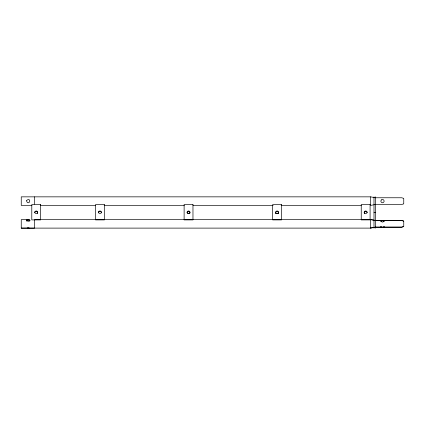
<?xml version="1.0" encoding="UTF-8"?>
<svg xmlns="http://www.w3.org/2000/svg" width="425" height="425" viewBox="0 0 425 425"><rect width="100%" height="100%" fill="white"/><g stroke="black" fill="none" stroke-linecap="round" stroke-linejoin="round"><path stroke-width="0.64" d="M29.692 221.186L29.915 220.623L29.091 220.155L26.802 220.352L26.802 221.186M34.712 212.766L35.153 211.836L36.215 211.453L37.283 211.847L37.724 212.766L37.283 213.69M98.478 212.766L98.919 211.836L99.981 211.453L101.044 211.847L101.485 212.766M187.037 212.766L187.478 211.847L188.546 211.453L189.608 211.847L190.049 212.766L189.608 213.69M275.602 212.755L276.043 213.679L275.602 212.766L276.043 211.836L277.105 211.453L278.173 211.847L278.614 212.766L278.173 213.69M278.173 213.159L278.614 212.224L278.173 211.305L277.105 210.933L276.043 211.315L275.602 212.234L276.043 213.159L277.105 213.536L278.173 213.159L277.105 213.531M380.811 220.952L381.544 220.532L401.726 220.532L403.75 221.165M384.179 226.78L383.446 227.205L375.408 227.205L370.627 228.108L21.25 228.108M380.811 221.255C381.666 220.628 383.323 220.628 384.179 221.255M384.179 226.69L383.446 227.104L375.408 227.104L370.627 228.012M188.546 213.536L189.608 213.148L190.049 212.224L189.608 211.305L188.546 210.933L187.478 211.315L187.037 212.234L187.478 213.159L188.546 213.536L187.478 213.148M26.802 219.938L28.13 219.672L29.692 219.938M403.75 203.851L401.726 204.494L375.408 204.494L370.627 205.408L370.627 196.849L21.25 196.849L21.25 205.408L32.002 205.408M403.75 226.472L401.726 227.104L383.446 227.104M403.75 226.567L401.726 227.205L383.446 227.205M381.544 220.426L380.811 220.835L381.305 221.632L382.495 222.121L383.685 221.632L384.179 220.835L383.446 220.426L375.408 220.426L370.627 219.518L370.627 228.108M28.13 219.672L21.25 219.629L21.25 228.151L29.081 228.087M28.363 228.108L29.081 228.044M40.502 205.408L95.524 205.408M104.141 205.408L184.349 205.408M192.971 205.408L273.179 205.408M281.138 205.408L361.346 205.408M373.995 212.303L375.408 212.303M383.446 220.426L401.726 220.426L403.75 221.058M381.544 220.532L375.408 220.532L370.627 219.624L34.537 219.629L34.537 228.151L28.363 228.151M27.413 228.044L28.13 228.108M27.413 228.087L28.13 228.151M381.544 227.104L380.811 226.69M383.446 220.532L384.179 220.952M381.544 227.205L380.811 226.78M370.627 196.849L375.408 197.763L401.726 197.763L403.75 198.401M367.173 212.766L366.733 211.847L365.67 211.453L364.602 211.847L364.161 212.766L364.602 213.69M403.75 198.788L403.75 203.469M403.75 221.441L403.75 226.185M375.408 196.849L375.408 228.14M373.995 196.849L373.995 228.14M34.537 196.849L34.537 204.154M26.802 200.292L26.578 201.126L27.413 202.571L28.247 202.794L29.692 201.96L29.692 200.292L29.081 199.681L28.247 199.458L26.802 200.292M29.915 220.161L29.692 220.724L28.247 221.298L26.802 220.724L26.578 220.161L28.13 219.629L29.915 220.161M381.305 199.936L380.811 201.126L381.305 202.316L382.495 202.81L383.685 202.316L384.179 201.126L383.685 199.936L382.495 199.447L381.305 199.936M35.153 211.315L34.712 212.234L35.153 213.159L36.215 213.536L37.283 213.148L37.724 212.224L37.283 211.305L36.215 210.933L35.153 211.315M98.919 211.315L98.478 212.234L98.919 213.159L99.981 213.536L101.044 213.148L101.485 212.234L101.044 211.315L99.981 210.933L98.919 211.315M364.602 211.305L364.161 212.234L364.602 213.159L365.67 213.536L366.733 213.148L367.173 212.234L366.733 211.315L365.67 210.933L364.602 211.315M40.646 204.563L31.79 204.563L31.79 219.906L40.646 219.906L40.646 204.563M104.412 204.563L95.556 204.563L95.556 219.906L104.412 219.906L104.412 204.563M192.971 204.563L184.115 204.563L184.115 219.906L192.971 219.906L192.971 204.563M281.536 204.563L272.68 204.563L272.68 219.906L281.536 219.906L281.536 204.563M370.095 204.563L361.239 204.563L361.239 219.906L370.095 219.906L370.095 204.563"/></g></svg>
